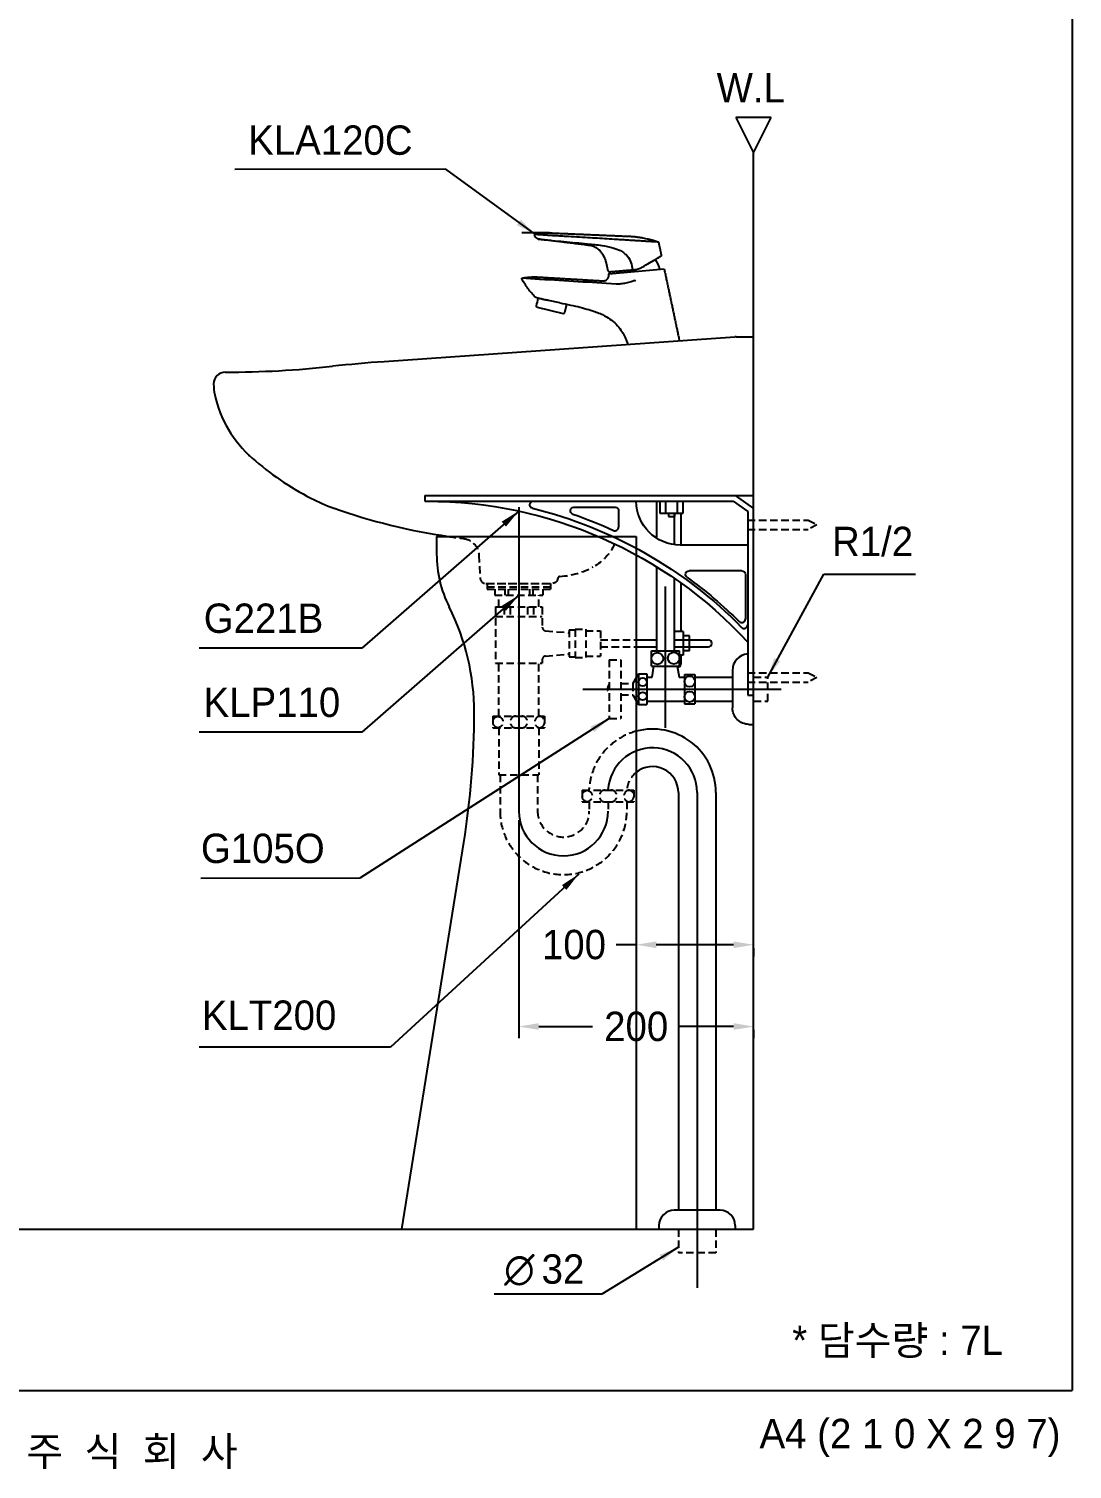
# Model space of a CAD drawing. Header units: millimetres. Extents: x 0 to 3800, y -67 to 2530.
# Drawn here: x 2911 to 3800, y -67 to 1160 of the extents above; entities that cross this region are included whole.
import ezdxf
from ezdxf.enums import TextEntityAlignment as Align
from ezdxf.lldxf.tags import DXFTag

# ---------------------------------------------------------------- set-up
doc = ezdxf.new("R2010")
doc.units = ezdxf.units.MM
doc.linetypes.add('DASHED2', pattern=[9.525, 6.35, -3.175])
for name, color, linetype in [('TEXT', 7, 'Continuous'), ('내부선 및 부속', 4, 'Continuous'), ('도각라인', 7, 'Continuous'), ('외형선', 3, 'Continuous'), ('점선', 6, 'DASHED2'), ('중심선', 1, 'DASHED'), ('치수선', 7, 'Continuous')]:
    doc.layers.add(name, color=color, linetype=linetype)
doc.styles.add('140911', font='HBATANG.TTF')
doc.styles.add('____', font='')
doc.styles.add('타이틀', font='H2GTRM.TTF', dxfattribs={"height": 25})
doc.styles.get('____').set_extended_font_data('굴림')
tags = doc.linetypes.add('DASHDOT', pattern=[70, 31, -13, 13, -13]).pattern_tags.tags
tags[10:11] = [DXFTag(74, 4), DXFTag(75, 0), DXFTag(340, '0'), DXFTag(46, 0.0), DXFTag(50, 0.0), DXFTag(44, 0.0), DXFTag(45, 0.0)]
tags[8:9] = [DXFTag(74, 4), DXFTag(75, 0), DXFTag(340, '0'), DXFTag(46, 0.0), DXFTag(50, 0.0), DXFTag(44, 0.0), DXFTag(45, 0.0)]
tags[6:7] = [DXFTag(74, 4), DXFTag(75, 0), DXFTag(340, '0'), DXFTag(46, 0.0), DXFTag(50, 0.0), DXFTag(44, 0.0), DXFTag(45, 0.0)]
tags[4:5] = [DXFTag(74, 4), DXFTag(75, 0), DXFTag(340, '0'), DXFTag(46, 0.0), DXFTag(50, 0.0), DXFTag(44, 0.0), DXFTag(45, 0.0)]
tags = doc.linetypes.add('DASHED', pattern=[25.72, 12.86, -12.86]).pattern_tags.tags
tags[6:7] = [DXFTag(74, 4), DXFTag(75, 0), DXFTag(340, '0'), DXFTag(46, 0.0), DXFTag(50, 0.0), DXFTag(44, 0.0), DXFTag(45, 0.0)]
tags[4:5] = [DXFTag(74, 4), DXFTag(75, 0), DXFTag(340, '0'), DXFTag(46, 0.0), DXFTag(50, 0.0), DXFTag(44, 0.0), DXFTag(45, 0.0)]
doc.dimstyles.new('MSADIM', dxfattribs={"dimtxt": 33, "dimasz": 17, "dimexe": 10, "dimexo": 7.5, "dimgap": 10, "dimtad": 0, "dimtih": 1, "dimtoh": 1, "dimdec": 0, "dimzin": 1, "dimdsep": 46, "dimtxsty": '____', "dimcen": 11.25, "dimadec": 0, "dimazin": 0, "dimtfac": 1, "dimtdec": 0, "dimtix": 1, "dimtmove": 0, "dimatfit": 3, "dimfxl": 0, "dimtolj": 1, "dimtzin": 1, "dimarcsym": 0})

# ---------------------------------------------------------------- blocks, each defined once
blk = doc.blocks.new('*D37')
at = {"layer": '치수선', "color": 0, "linetype": 'Continuous', "lineweight": -2}
for p, q in [((3428.6, 379.8), (3411.6, 379.8)), ((3428.6, 377), (3428.6, 369.8)), ((3511.6, 379.8), (3445.6, 379.8)), ((3528.6, 377), (3528.6, 369.8))]:
    blk.add_line(p, q, dxfattribs=at)
at = {"layer": '치수선', "color": 0, "linetype": 'Continuous'}
for points in [[(3445.6, 382.6), (3445.6, 376.9), (3428.6, 379.8)], [(3511.6, 382.6), (3511.6, 376.9), (3528.6, 379.8)]]:
    blk.add_solid(points, dxfattribs=at)
at = {"layer": '치수선', "color": 0, "linetype": 'Continuous', "insert": (3375.6, 379.8), "char_height": 25, "attachment_point": 5, "style": '____'}
blk.add_mtext('\\A1;100', dxfattribs=at)
blk = doc.blocks.new('*D38')
at = {"layer": '치수선', "color": 0, "linetype": 'Continuous', "lineweight": -2}
for p, q in [((3328.6, 486), (3328.6, 300.1)), ((3345.6, 310.1), (3391.3, 310.1)), ((3511.6, 310.1), (3465.9, 310.1)), ((3528.6, 307.4), (3528.6, 300.1))]:
    blk.add_line(p, q, dxfattribs=at)
at = {"layer": '치수선', "color": 0, "linetype": 'Continuous'}
for points in [[(3345.6, 313), (3345.6, 307.3), (3328.6, 310.1)], [(3511.6, 313), (3511.6, 307.3), (3528.6, 310.1)]]:
    blk.add_solid(points, dxfattribs=at)
at = {"layer": '치수선', "color": 0, "linetype": 'Continuous', "insert": (3428.6, 310.1), "char_height": 25, "attachment_point": 5, "style": '____'}
blk.add_mtext('\\A1;200', dxfattribs=at)

msp = doc.modelspace()

# ---------------------------------------------------------------- linework, layer by layer
at = {"color": 3}
msp.add_line((3496.5, 137.6), (3496.5, 137.6), dxfattribs=at)
at = {"layer": '내부선 및 부속'}
msp.add_line((3354.6, 986.1), (3331.2, 986.1), dxfattribs=at)
at = {"layer": '내부선 및 부속', "linetype": 'Continuous'}
for p, q in [((3447.6, 978.2), (3447.8, 977)), ((3405.3, 951.3), (3452.4, 955.4)), ((3344.1, 922.8), (3366.5, 917.5)), ((3363.6, 926.5), (3354, 928.4)), ((3367.7, 918.2), (3369.4, 925.3)), ((3248.6, 762.5), (3512.8, 762.5)), ((3248.6, 762.5), (3248.6, 757.5)), ((3273.1, 762.5), (3528.6, 762.5)), ((3512.8, 762.5), (3528.6, 751.4)), ((3248.6, 757.5), (3511.2, 757.5)), ((3375.5, 752.5), (3410.6, 752.5)), ((3413.6, 749.5), (3413.6, 735.4)), ((3446.1, 726), (3446.1, 757.5)), ((3448.6, 757.5), (3448.6, 747.5)), ((3453.6, 757.5), (3453.6, 747.5)), ((3463.6, 757.5), (3463.6, 747.5)), ((3468.6, 747.5), (3468.6, 757.5)), ((3511.2, 757.5), (3523.6, 748.8)), ((3523.6, 748.8), (3523.6, 592.5)), ((3448.6, 747.5), (3468.6, 747.5)), ((3456.1, 747.5), (3456.1, 744.5)), ((3456.1, 744.5), (3461.1, 744.5)), ((3461.1, 720.6), (3461.1, 747.5)), ((3461.1, 747.5), (3461.1, 744.5)), ((3466.6, 747.5), (3466.6, 720.2)), ((3523.6, 720.2), (3466.1, 720.2)), ((3446.1, 630.2), (3446.1, 701.6)), ((3461.1, 630.2), (3461.1, 691.8)), ((3466.6, 688), (3466.6, 646.5)), ((3518.6, 698.2), (3473.6, 698.2)), ((3521.6, 695.2), (3521.6, 657.1)), ((3428.6, 639.5), (3446.1, 639.5)), ((3468.6, 646.5), (3461.1, 646.5)), ((3461.1, 639.5), (3490.1, 639.5)), ((3468.6, 646.5), (3468.6, 626.5)), ((3474.1, 643), (3468.6, 643)), ((3474.1, 630), (3474.1, 643)), ((3428.6, 633.5), (3446.1, 633.5)), ((3441.6, 630.2), (3465.6, 630.2)), ((3441.6, 617.2), (3441.6, 630.2)), ((3461.1, 633.5), (3490.1, 633.5)), ((3465.6, 617.2), (3465.6, 630.2)), ((3468.6, 626.5), (3465.6, 626.5)), ((3466.6, 626.5), (3466.6, 618.8)), ((3474.1, 630), (3468.6, 630)), ((3441.6, 617.2), (3465.6, 617.2)), ((3442.1, 607.7), (3443.6, 617.2)), ((3463.6, 617.2), (3465.1, 607.7)), ((3510.6, 613.5), (3510.6, 581.5)), ((3428.6, 607.2), (3430.6, 610.5)), ((3430.6, 610.5), (3437.6, 610.5)), ((3430.6, 610.5), (3430.6, 584.5)), ((3437.6, 610.5), (3437.6, 584.5)), ((3437.6, 607.7), (3442.1, 607.7)), ((3465.1, 607.7), (3469.6, 607.7)), ((3469.6, 610), (3469.6, 585)), ((3469.6, 610), (3478.6, 610)), ((3478.6, 610), (3478.6, 585)), ((3478.6, 607.7), (3510.6, 607.7)), ((3523.6, 592.5), (3528.6, 592.5)), ((3428.6, 587.8), (3430.6, 584.5)), ((3430.6, 584.5), (3437.6, 584.5)), ((3437.6, 587.2), (3469.6, 587.2)), ((3469.6, 585), (3478.6, 585)), ((3478.6, 587.2), (3510.6, 587.2)), ((3524.6, 567.5), (3528.6, 567.5)), ((3464.5, 509.5), (3464.5, 153.6)), ((3496.5, 509.5), (3496.5, 153.6)), ((3500, 153.6), (3461, 153.6)), ((3448, 140.6), (3448, 137.6)), ((3513, 140.6), (3513, 137.6))]:
    msp.add_line(p, q, dxfattribs=at)
at = {"layer": '내부선 및 부속', "linetype": 'Continuous', "flags": 128}
for points in [[(3250.3, 757.5, -0.209868), (3523.6, 637.5)], [(3340.2, 751.6, -0.886019), (3340.9, 757.5)], [(3340.2, 751.6, -0.138883), (3518.4, 650.1)], [(3374.6, 746.6, -0.846333), (3375.5, 752.5)], [(3410.6, 752.5, -0.414214), (3413.6, 749.5)], [(3466.1, 720.2, -0.412051), (3428.6, 757.5)], [(3374.6, 746.6, -0.024561), (3409.3, 732.7)], [(3471.8, 692.8, -0.727508), (3473.6, 698.2)], [(3471.8, 692.8, -0.038751), (3516.4, 655)], [(3518.6, 698.2, -0.414214), (3521.6, 695.2)], [(3524.6, 567.5, -0.414214), (3510.6, 581.5)]]:
    msp.add_lwpolyline(points, format="xyb", dxfattribs=at)
at = {"layer": '내부선 및 부속', "linetype": 'Continuous'}
for centre, radius in [((3446.6, 623.6), 5), ((3460.6, 623.9), 5), ((3434.1, 603.5), 3.5), ((3474.1, 604), 4.5), ((3434.1, 591.5), 3.5), ((3474.1, 591), 4.5)]:
    msp.add_circle(centre, radius, dxfattribs=at)
for centre, radius, start, end in [((3347.4, 986.3), 5.95, 209.02, 247.7126), ((3421.7, 947.8), 28, 14.996, 33.907), ((3436.8, 949.2), 28, 171.6463, 175.004), ((3344.3, 923.8), 1, 166.6114, 256.6114), ((3366.7, 918.5), 1, 256.6114, 346.6114), ((3410.6, 735.4), 3, 245.3415, 0), ((3518.6, 657.1), 3, 225.2681, 0), ((3520.6, 652.2), 3, 224.5388, 0), ((3490.1, 636.5), 3, 270, 90), ((3524.6, 613.5), 14, 94.096, 180), ((3463.6, 618.8), 3, 274.3058, 0), ((3442.5, 509.5), 54, 0, 104.9261), ((3442.5, 509.5), 22, 0, 129.2143), ((3461, 140.6), 13, 90, 180), ((3500, 140.6), 13, 0, 90)]:
    msp.add_arc(centre, radius, start, end, dxfattribs=at)
for points, degree in [([(3342, 984.4), (3342, 984.6), (3342.2, 984.9), (3342.4, 985)], 3), ([(3342.2, 983.4), (3342.1, 983.7), (3342.1, 984.1), (3342, 984.4)], 3), ([(3354.6, 986.1), (3387.4, 984.7), (3420.3, 983.3)], 2), ([(3420.3, 983.3), (3422, 983.3), (3423.7, 983.2)], 2), ([(3387.2, 975.6), (3366.2, 978.2), (3345.2, 980.8)], 2), ([(3447.8, 977), (3448.9, 972.1), (3449.9, 967.2)], 2), ([(3404.7, 953.7), (3404.3, 955.6), (3403.9, 957.5)], 2), ([(3346.6, 948.4), (3373.4, 946.8), (3400.1, 945.2)], 2), ([(3405.3, 951.2), (3405.3, 951.3), (3405.3, 951.3)], 2), ([(3425.2, 956.2), (3425.3, 956), (3425.3, 955.8), (3425.3, 955.6)], 3), ([(3425.6, 954.6), (3426, 954.7), (3426.5, 954.7), (3426.9, 954.7)], 3), ([(3427.5, 945.4), (3427.8, 945.6), (3428.1, 945.7), (3428.4, 945.8)], 3), ([(3452.4, 955.4), (3458.9, 924.8), (3465.4, 894.1)], 2), ([(3344.9, 930.4), (3344.4, 928.3), (3343.9, 926.1), (3343.4, 924)], 3), ([(3363.6, 926.5), (3363.6, 926.5), (3363.6, 926.5), (3363.6, 926.5)], 3), ([(3421.2, 892.2), (3421.2, 892.1), (3421.2, 892), (3421.3, 891.9)], 3), ([(3421.3, 891.9), (3421.4, 891.6), (3421.5, 891.3), (3421.6, 891)], 3)]:
    msp.add_open_spline(points, degree=degree, dxfattribs=at)
for points, degree, knots in [([(3342.4, 985), (3343.4, 985.2), (3345.4, 985.5), (3348.5, 985.9), (3351.6, 986.1), (3353.6, 986.1), (3354.7, 986.1)], 3, [0, 0, 0, 0, 0.242264, 0.496486, 0.748832, 1, 1, 1, 1]), ([(3342.4, 985), (3342.5, 985), (3342.6, 985), (3343.4, 984.9), (3344.3, 984.9), (3345.8, 984.8), (3347.6, 984.7), (3349.7, 984.5), (3351.7, 984.4), (3353.3, 984.3), (3354.1, 984.2), (3354.5, 984.2)], 3, [-1, -1, -1, -1, -0.816905, -0.749406, -0.624879, -0.500216, -0.375433, -0.250669, -0.125856, -0.057798, 0, 0, 0, 0]), ([(3354.5, 984.2), (3355.9, 984.1), (3357.9, 984), (3360.8, 983.8), (3364, 983.6), (3373, 983.1), (3386.6, 982.3), (3401, 981.4), (3410.6, 980.8), (3415.4, 980.5), (3418.1, 980.3), (3419.5, 980.3), (3420.1, 980.2)], 3, [-1, -1, -1, -1, -0.935718, -0.908163, -0.871426, -0.785712, -0.499999, -0.25, -0.125, -0.0625, -0.03125, 0, 0, 0, 0]), ([(3423.7, 983.2), (3424.2, 983.1), (3425.2, 983.1), (3426.5, 983), (3427.5, 982.9), (3428.2, 982.8), (3428.9, 982.7), (3429.6, 982.6), (3430.5, 982.5), (3431.7, 982.3), (3433.4, 982), (3435.5, 981.7), (3438, 981.1), (3440.8, 980.5), (3444, 979.6), (3446.1, 978.9), (3447.2, 978.5)], 3, [0, 0, 0, 0, 0.066324, 0.120303, 0.161936, 0.19121, 0.213303, 0.24286, 0.280781, 0.327083, 0.401911, 0.491798, 0.596903, 0.71746, 0.85379, 1, 1, 1, 1]), ([(3345.2, 980.8), (3345.2, 980.8), (3345.2, 980.8), (3345.6, 980.8), (3345.8, 980.7), (3346.4, 980.7), (3346.8, 980.6), (3347.7, 980.6), (3348.2, 980.5), (3349.3, 980.4), (3349.9, 980.3), (3351.3, 980.2), (3352, 980.1), (3353.5, 980), (3354.3, 979.9), (3355.5, 979.8), (3355.9, 979.8), (3356.5, 979.7), (3356.6, 979.7), (3356.7, 979.7), (3356.8, 979.7), (3356.8, 979.7)], 3, [-1, -1, -1, -1, -0.870037, -0.870037, -0.740074, -0.740074, -0.61011, -0.61011, -0.480147, -0.480147, -0.350184, -0.350184, -0.220221, -0.220221, -0.090258, -0.090258, -0.025276, -0.025276, -0.009031, -0.009031, 0, 0, 0, 0]), ([(3356.8, 979.7), (3360.2, 979.3), (3367, 978.7), (3377.1, 977.7), (3383.8, 977.1), (3387.2, 976.7)], 3, [0, 0, 0, 0, 0.333338, 0.666675, 1, 1, 1, 1]), ([(3387.2, 976.7), (3391.2, 976.4), (3398.5, 975.7), (3407.9, 973.9), (3414.4, 971.5), (3418.1, 969.3), (3419.5, 967.9), (3419.9, 967.6)], 3, [-1, -1, -1, -1, -0.646651, -0.370369, -0.170612, -0.047127, 0, 0, 0, 0]), ([(3403.9, 957.5), (3403.8, 958.3), (3403.4, 960), (3402.7, 962.4), (3401.9, 964.5), (3401, 966.2), (3400.2, 967.7), (3399.4, 968.9), (3398.5, 969.9), (3397.5, 971), (3396.3, 972.2), (3394.8, 973.3), (3393.4, 974), (3392.4, 974.4), (3391.7, 974.7), (3391.1, 974.9), (3390.3, 975.1), (3389.5, 975.3), (3388.4, 975.4), (3387.7, 975.5), (3387.2, 975.6)], 3, [0, 0, 0, 0, 0.098988, 0.19389, 0.277526, 0.350081, 0.411543, 0.462786, 0.512316, 0.563322, 0.632671, 0.704042, 0.772547, 0.800442, 0.827456, 0.853597, 0.880432, 0.911303, 0.949188, 1, 1, 1, 1]), ([(3420.1, 980.2), (3420.8, 980.2), (3422.1, 980.1), (3423.5, 980), (3424.1, 980)], 3, [-1, -1, -1, -1, -0.499907, 0, 0, 0, 0]), ([(3424.1, 980), (3425.4, 979.9), (3428, 979.7), (3431.8, 979.5), (3435.4, 979.3), (3438, 979.1), (3439.9, 979), (3441.2, 978.9), (3442.4, 978.8), (3443.6, 978.8), (3444.6, 978.7), (3445.5, 978.7), (3446.2, 978.6), (3446.8, 978.6), (3447.2, 978.6), (3447.2, 978.6), (3447.2, 978.5)], 3, [-1, -1, -1, -1, -0.893049, -0.786039, -0.678958, -0.571796, -0.523652, -0.473496, -0.421331, -0.367157, -0.310974, -0.252783, -0.192588, -0.130388, -0.066191, 0, 0, 0, 0]), ([(3419.9, 967.6), (3421.4, 966.1), (3422.7, 964.3), (3424.3, 960.4), (3424.8, 958.3), (3425.2, 956.2)], 3, [-1, -1, -1, -1, -0.5, -0.5, 0, 0, 0, 0]), ([(3433.6, 956.9), (3438.1, 959.5), (3442.1, 961.8), (3447.8, 965.2), (3449.4, 966.1), (3449.4, 966.1), (3449.4, 966.1), (3449.4, 966.1)], 3, [0, 0, 0, 0, 0.499822, 0.499822, 0.999643, 0.999643, 1, 1, 1, 1]), ([(3449.9, 967.2), (3449.9, 967.1), (3449.9, 966.8), (3449.8, 966.5), (3449.7, 966.3), (3449.5, 966.1), (3449.4, 966.1)], 3, [0, 0, 0, 0, 0.243719, 0.499957, 0.756196, 1, 1, 1, 1]), ([(3331.2, 946.8), (3331.2, 946.8), (3331.2, 946.9), (3331.2, 947), (3331.2, 947.1), (3331.2, 947.3), (3331.3, 947.4), (3331.4, 947.5), (3331.5, 947.5), (3331.5, 947.5), (3331.6, 947.5)], 3, [0, 0, 0, 0, 0.113087, 0.235669, 0.365548, 0.499451, 0.633439, 0.763558, 0.886496, 1, 1, 1, 1]), ([(3342.6, 931.3), (3341.5, 932.5), (3339.3, 934.9), (3336.3, 938.7), (3333.6, 942.7), (3332, 945.5), (3331.2, 946.8)], 3, [0.0064167, 0.0064167, 0.0064167, 0.0064167, 0.2541613, 0.5071501, 0.7601537, 1, 1, 1, 1]), ([(3331.6, 947.5), (3332.3, 947.7), (3333.9, 948), (3336.4, 948.4), (3338.8, 948.5), (3340.9, 948.6), (3342.9, 948.6), (3344.8, 948.5), (3346.1, 948.5), (3346.7, 948.4)], 3, [0, 0, 0, 0, 0.148849, 0.319955, 0.491697, 0.619933, 0.747611, 0.874449, 1, 1, 1, 1]), ([(3346.5, 946.5), (3345.9, 946.6), (3344.6, 946.7), (3342.9, 946.8), (3341.3, 946.9), (3339.9, 947), (3338.8, 947.1), (3337.8, 947.1), (3337, 947.2), (3336.3, 947.2), (3335.7, 947.3), (3335.3, 947.3), (3333.6, 947.4), (3332, 947.5), (3331.6, 947.5), (3331.6, 947.5)], 3, [0, 0, 0, 0, 0.081006, 0.156185, 0.225546, 0.289067, 0.346802, 0.3988, 0.445071, 0.485616, 0.520438, 0.54955, 0.572966, 0.857459, 1, 1, 1, 1]), ([(3346.8, 946.5), (3346.7, 946.5), (3346.6, 946.5), (3346.5, 946.5), (3346.5, 946.5), (3346.5, 946.5)], 3, [0, 0, 0, 0, 0.999767, 0.999767, 1, 1, 1, 1]), ([(3411.5, 942.5), (3400.7, 943.2), (3379.2, 944.5), (3357.6, 945.8), (3346.8, 946.5)], 3, [0, 0, 0, 0, 0.5, 1, 1, 1, 1]), ([(3400.1, 945.2), (3400.5, 945.2), (3401.4, 945.2), (3402.5, 945.6), (3403.3, 946.1), (3403.9, 946.6), (3404.5, 947.3), (3405.1, 948.3), (3405.4, 949.4), (3405.4, 950.4), (3405.3, 951), (3405.3, 951.2)], 3, [0, 0, 0, 0, 0.144867, 0.272171, 0.373315, 0.448854, 0.546234, 0.675442, 0.830324, 0.914252, 1, 1, 1, 1]), ([(3404.7, 953.7), (3404.8, 953.6), (3404.8, 953.4), (3405.1, 953.1), (3405.4, 952.9), (3405.7, 952.9), (3405.8, 952.9)], 3, [-1, -1, -1, -1, -0.758226, -0.499714, -0.241202, 0, 0, 0, 0]), ([(3405.8, 952.9), (3405.8, 952.9), (3407.2, 953.1), (3408.7, 953.2), (3411.4, 953.4), (3414.1, 953.6), (3417.8, 954), (3421.4, 954.3), (3425.6, 954.6)], 2, [0, 0, 0, 0.245901, 0.245901, 0.497267, 0.497267, 0.748634, 0.748634, 1, 1, 1]), ([(3427.5, 945.5), (3426.4, 945.1), (3423.9, 944.2), (3419.9, 943.2), (3416.3, 942.6), (3413.9, 942.5), (3412.7, 942.5), (3412.1, 942.5), (3411.8, 942.5), (3411.6, 942.5), (3411.5, 942.5)], 3, [0, 0, 0, 0, 0.208992, 0.500591, 0.750177, 0.874804, 0.937336, 0.96871, 0.984433, 1, 1, 1, 1]), ([(3426.9, 954.7), (3427.5, 954.8), (3428.7, 954.9), (3430.4, 955.4), (3432.1, 956), (3433.1, 956.6), (3433.6, 956.9)], 3, [0, 0, 0, 0, 0.244603, 0.492043, 0.743475, 1, 1, 1, 1]), ([(3354.1, 928.4), (3353.7, 928.5), (3352.9, 928.7), (3351.6, 928.9), (3350.3, 929.2), (3349.2, 929.4), (3348.1, 929.7), (3347.2, 929.9), (3346.5, 930), (3344.9, 930.4), (3343, 930.8), (3342.6, 931.3)], 3, [0, 0, 0, 0, 0.124991, 0.269013, 0.407493, 0.542259, 0.672813, 0.797903, 0.919283, 1, 1.651201, 1.651201, 1.651201, 1.651201]), ([(3363.6, 926.5), (3366.6, 925.8), (3372.4, 924.7), (3380.7, 922.9), (3385.9, 921.4), (3388.3, 920.7)], 3, [0, 0, 0, 0, 0.36175, 0.695091, 1, 1, 1, 1]), ([(3388.3, 920.7), (3390, 920.2), (3393.3, 919.2), (3397.7, 917.5), (3402.6, 915.1), (3407.8, 911.8), (3412.9, 907.1), (3416.6, 902), (3418.8, 897.9), (3420.1, 895), (3420.8, 893.1), (3421.1, 892.5), (3421.2, 892.2)], 3, [0, 0, 0, 0, 0.092366, 0.175826, 0.250417, 0.375225, 0.499687, 0.623489, 0.749755, 0.835593, 0.918088, 1, 1, 1, 1])]:
    msp.add_open_spline(points, degree=degree, knots=knots, dxfattribs=at)
for points, weights in [([(3447.2, 978.5), (3447.5, 978.5), (3447.6, 978.2)], [1, 0.868014393837, 0.999999999522]), ([(3425.3, 955.6), (3425.4, 954.6), (3425.6, 954.6)], [0.9999853546, 0.712560162592, 0.999999994615])]:
    msp.add_rational_spline(points, weights, degree=2, dxfattribs=at)
at = {"layer": '도각라인'}
for p in [(3800, 2530), (2000, 0)]:
    msp.add_line(p, (3800, 0), dxfattribs=at)
at = {"layer": '외형선', "linetype": 'Continuous'}
for p, q in [((3543.6, 1084.4), (3513.6, 1084.4)), ((3513.6, 1084.4), (3528.6, 1054.4)), ((3528.6, 1054.4), (3543.6, 1084.4)), ((3528.6, 137.5), (3528.6, 1054.4)), ((3512.7, 897.4), (3213.8, 876.4)), ((3513.7, 897.5), (3528.6, 897.5)), ((3258.6, 727.5), (3258.6, 712.5)), ((3258.6, 727.5), (3268.6, 727.5)), ((3268.6, 727.5), (3428.6, 727.5)), ((3428.6, 727.5), (3428.6, 711.9)), ((3428.6, 711.9), (3428.6, 639.5)), ((3428.6, 639.5), (3428.6, 607.2)), ((3428.6, 607.2), (3428.6, 561.7)), ((3428.6, 561.7), (3428.6, 137.5)), ((3281.6, 466.8), (3228.6, 137.5)), ((2091.6, 137.5), (3528.6, 137.5))]:
    msp.add_line(p, q, dxfattribs=at)
for centre, radius, start, end in [((3513.7, 882.5), 15, 89.9981, 94.0262), ((3078.8, 1703.8), 836.3, 269.9803, 276.2517), ((3293.5, -255.5), 1134.7, 94.0275, 96.2517), ((3078.6, 857.5), 10, 89.9803, 180.5301), ((3113.6, 857.8), 45, 180.5301, 192.2835), ((3167.3, 869.5), 100, 192.2835, 228.7512), ((3266.2, 982.3), 250, 228.7512, 242.6803), ((3229.5, 911.2), 170, 242.6803, 249.9273), ((3341.7, 1233), 510.7, 250.4943, 261.7695), ((3358.6, 712.5), 100, 180.0004, 206.7047), ((3090.6, 577.7), 200, 359.9405, 26.7047), ((2590.6, 578.2), 700, 350.8441, 359.9405)]:
    msp.add_arc(centre, radius, start, end, dxfattribs=at)
msp.add_point((3099, 796.4), dxfattribs=at)
at = {"layer": '점선'}
for p, q in [((3523.6, 741.5), (3575.1, 741.5)), ((3575.1, 741.5), (3582.6, 737.5)), ((3582.6, 737.5), (3575.1, 733.5)), ((3523.6, 733.5), (3575.1, 733.5)), ((3294.6, 711.7), (3295.6, 692.2)), ((3300.6, 687.5), (3356.8, 687.5)), ((3301.6, 687.5), (3355.6, 687.5)), ((3301.6, 687.5), (3301.6, 682.5)), ((3355.6, 687.5), (3355.6, 682.5)), ((3361.8, 691.6), (3361.8, 691.9)), ((3301.6, 684.5), (3355.6, 684.5)), ((3301.6, 682.5), (3355.6, 682.5)), ((3308.1, 682.5), (3308.1, 677.5)), ((3308.1, 677.5), (3349.1, 677.5)), ((3311.6, 667.5), (3311.6, 677.5)), ((3316.6, 682.5), (3316.6, 677.5)), ((3319.6, 682.5), (3319.6, 677.5)), ((3337.6, 682.5), (3337.6, 677.5)), ((3340.6, 682.5), (3340.6, 677.5)), ((3345.6, 667.5), (3345.6, 677.5)), ((3349.1, 682.5), (3349.1, 677.5)), ((3308.6, 667.5), (3308.6, 619.5)), ((3308.6, 667.5), (3348.6, 667.5)), ((3316.1, 667.5), (3316.1, 659.5)), ((3321.1, 667.5), (3321.1, 659.5)), ((3336.1, 667.5), (3336.1, 659.5)), ((3341.1, 667.5), (3341.1, 659.5)), ((3348.6, 667.5), (3348.6, 650.2)), ((3308.6, 659.5), (3348.6, 659.5)), ((3351.3, 647.2), (3371.6, 645.5)), ((3371.6, 648), (3371.6, 625)), ((3371.6, 648), (3376.6, 648)), ((3376.6, 648.5), (3376.6, 624.5)), ((3376.6, 648.5), (3385.6, 648.5)), ((3385.6, 648.5), (3385.6, 624.5)), ((3385.6, 647.2), (3398.1, 647.2)), ((3398.1, 647.2), (3398.1, 625.7)), ((3398.1, 639.5), (3428.6, 639.5)), ((3351.3, 625.7), (3371.6, 627.5)), ((3385.6, 625.7), (3398.1, 625.7)), ((3398.1, 633.5), (3428.6, 633.5)), ((3308.6, 619.5), (3348.6, 619.5)), ((3311.6, 574.5), (3311.6, 619.5)), ((3345.6, 574.5), (3345.6, 619.5)), ((3348.6, 622.7), (3348.6, 619.5)), ((3371.6, 625), (3376.6, 625)), ((3376.6, 624.5), (3385.6, 624.5)), ((3405.6, 622.5), (3405.6, 572.5)), ((3405.6, 622.5), (3415.6, 622.5)), ((3415.6, 622.5), (3415.6, 572.5)), ((3415.6, 602.2), (3425.6, 602.2)), ((3428.6, 607.2), (3425.6, 602.2)), ((3425.6, 602.2), (3425.6, 592.7)), ((3523.6, 611.5), (3575.1, 611.5)), ((3523.6, 603.5), (3575.1, 603.5)), ((3528.6, 607.7), (3540.6, 607.7)), ((3540.6, 587.2), (3540.6, 607.7)), ((3575.1, 611.5), (3582.6, 607.5)), ((3582.6, 607.5), (3575.1, 603.5)), ((3415.6, 592.7), (3425.6, 592.7)), ((3425.6, 592.7), (3428.6, 587.8)), ((3528.6, 587.2), (3540.6, 587.2)), ((3306.6, 574.5), (3350.6, 574.5)), ((3306.6, 574.5), (3306.6, 564.5)), ((3306.6, 564.5), (3350.6, 564.5)), ((3311.6, 564.5), (3311.6, 524.5)), ((3345.6, 564.5), (3345.6, 524.5)), ((3350.6, 574.5), (3350.6, 564.5)), ((3405.6, 572.5), (3415.6, 572.5)), ((3311.6, 524.5), (3345.6, 524.5)), ((3312.6, 524.5), (3312.6, 493.5)), ((3344.6, 524.5), (3344.6, 493.5)), ((3382.6, 511.5), (3426.6, 511.5)), ((3382.6, 511.5), (3382.6, 501.5)), ((3388.6, 511.5), (3388.6, 512.6)), ((3426.6, 511.5), (3426.6, 501.5)), ((3382.6, 501.5), (3426.6, 501.5)), ((3388.6, 501.5), (3388.6, 493.5)), ((3404.6, 501.5), (3404.6, 493.5)), ((3420.6, 501.5), (3420.6, 493.5)), ((3464.5, 137.5), (3464.5, 117.5)), ((3496.5, 137.5), (3496.5, 117.5)), ((3496.5, 117.5), (3464.5, 117.5))]:
    msp.add_line(p, q, dxfattribs=at)
at = {"layer": '점선', "flags": 128}
for points in [[(3281.4, 725.8, -0.364655), (3294.6, 711.7)], [(3410.1, 721.3, -0.171462), (3392.1, 701.7)], [(3361.8, 691.6, -0.364905), (3356.8, 687.5)], [(3310.8, 564.5, -0.859727), (3310.8, 574.4)], [(3310.8, 574.4, -0.859727), (3310.8, 564.5)], [(3386.8, 501.5, -0.859727), (3386.8, 511.4)], [(3386.8, 511.4, -0.859727), (3386.8, 501.5)]]:
    msp.add_lwpolyline(points, format="xyb", dxfattribs=at)
at = {"layer": '점선'}
for centre, radius, start, end in [((3341.7, 1233), 510.7, 261.7695, 263.221), ((3359.1, 763.4), 70, 273.7319, 298.0895), ((3300.6, 692.5), 5, 183.0825, 270), ((3363.8, 691.6), 2, 93.7319, 170.1892), ((3351.6, 650.2), 3, 180, 265.0303), ((3351.6, 622.7), 3, 94.9697, 180), ((3412, 597.5), 7.84, 144.9654, 215.0346), ((3326.1, 569.5), 5, 90, 270), ((3331.1, 569.5), 5, 270, 90), ((3347.1, 569.5), 5, 98.6269, 261.3731), ((3345.6, 569.5), 5, 278.6269, 81.3731), ((3442.5, 509.5), 54, 104.9261, 176.6714), ((3442.5, 509.5), 22, 129.2143, 174.7841), ((3402.1, 506.5), 5, 90, 270), ((3407.1, 506.5), 5, 270, 90), ((3423.1, 506.5), 5, 98.6269, 261.3731), ((3421.6, 506.5), 5, 278.6269, 81.3731), ((3366.6, 493.5), 54, 180, 0), ((3366.6, 493.5), 22, 180, 0)]:
    msp.add_arc(centre, radius, start, end, dxfattribs=at)
at = {"layer": '중심선', "linetype": 'DASHDOT'}
for p, q in [((3328.6, 752.6), (3328.6, 493.5)), ((3453.6, 564.5), (3453.6, 684.8)), ((3383, 597.5), (3552.2, 597.5)), ((3480.5, 509.5), (3480.5, 87.5))]:
    msp.add_line(p, q, dxfattribs=at)
for centre, start, end in [((3442.5, 509.5), 0, 176.6714), ((3366.6, 493.5), 180, 0)]:
    msp.add_arc(centre, 38, start, end, dxfattribs=at)

# ---------------------------------------------------------------- texts
at = {"layer": 'TEXT', "style": '타이틀'}
msp.add_text('W.L', height=25, dxfattribs=at).set_placement((3526.2, 1109.7), align=Align.MIDDLE)
for s, p in [('* 담수량 : 7L', (3651.3, 42.9)), ('계  림  요  업  주  식  회  사', (2900, -51.7))]:
    msp.add_text(s, height=25, dxfattribs=at).set_placement(p, align=Align.MIDDLE_CENTER)
msp.add_text('A4 (2 1 0 X 2 9 7)', height=25, dxfattribs=at).set_placement((3790, -36.5), align=Align.MIDDLE_RIGHT)
at = {"layer": 'TEXT', "char_height": 25, "width": 380.447, "attachment_point": 1, "line_spacing_factor": 0.963855, "style": '타이틀'}
for s, insert in [('\\A1;KLA120C', (3098.1, 1077.6)), ('\\A1;R1/2', (3595.4, 735.8)), ('\\A1;G221B', (3060.2, 670.4)), ('\\A1;KLP110', (3060.1, 598.8)), ('\\A1;G105O', (3057.8, 474.4)), ('\\A1;KLT200', (3058.6, 332.3))]:
    msp.add_mtext(s, dxfattribs=dict(at, insert=insert))
at = {"layer": '치수선'}
for s, style, p in [('∅', '140911', (3316.1, 90.9)), ('32', '타이틀', (3348, 91.1))]:
    msp.add_text(s, height=25, dxfattribs=dict(at, style=style)).set_placement(p)

# ---------------------------------------------------------------- dimensions: what is measured, and where the dimension line sits
at = {"layer": '치수선', "linetype": 'Continuous'}
dim = msp.add_linear_dim(base=(3528.6, 310.1), p1=(3328.6, 493.5), p2=(3528.6, 314.9), dimstyle='MSADIM', override={"dimtxt": 25}, dxfattribs=at)
dim.commit()
dim.dimension.update_dxf_attribs({"geometry": '*D38', "text_midpoint": (3428.6, 310.1)})
dim = msp.add_linear_dim(base=(3528.6, 379.8), p1=(3428.6, 384.5), p2=(3528.6, 384.5), dimstyle='MSADIM', override={"dimtxt": 25}, dxfattribs=at)
dim.commit()
dim.dimension.update_dxf_attribs({"geometry": '*D37', "text_midpoint": (3375.6, 379.8), "dimtype": 160})

# ---------------------------------------------------------------- leaders
at = {"layer": 'TEXT'}
for points in [[(3328.6, 749.2), (3194.9, 632.4), (3056.4, 632.4)], [(3540.6, 607.7), (3588.3, 695.3), (3666.4, 695.3)], [(3328.6, 677.5), (3194.8, 560.8), (3056.4, 560.8)], [(3405.6, 572.5), (3193.1, 436.5), (3057.8, 436.3)], [(3379.7, 440), (3219.3, 292.6), (3056.4, 292.6)]]:
    msp.add_leader(points, dimstyle='MSADIM', override={"dimtxt": 30}, dxfattribs=at)
at = {"layer": '치수선', "linetype": 'Continuous'}
msp.add_leader([(3342.4, 985), (3266.5, 1040.3), (3086.6, 1040.1)], dimstyle='MSADIM', override={"dimtxt": 30}, dxfattribs=at)
at = {"layer": '치수선'}
msp.add_leader([(3464.5, 122.1), (3399.2, 82.3), (3307.5, 82.3)], dimstyle='MSADIM', dxfattribs=at)

doc.saveas('drawing.dxf')
